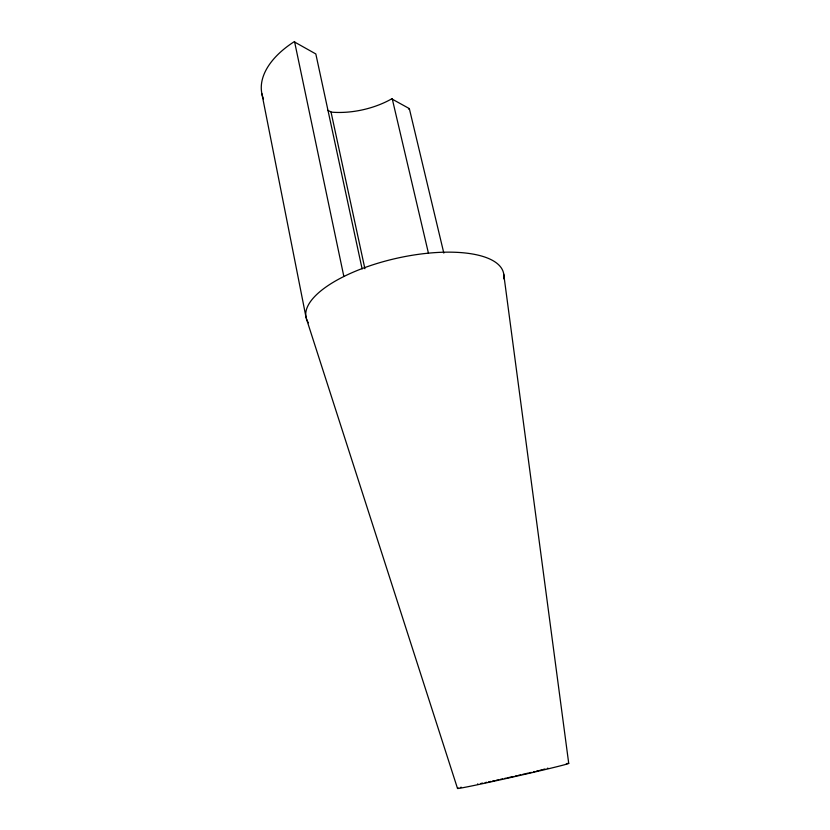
<?xml version="1.0" encoding="UTF-8"?>
<svg xmlns="http://www.w3.org/2000/svg" width="830" height="830" viewBox="0 0 830 830"><rect width="100%" height="100%" fill="white"/><g stroke="black" fill="none" stroke-linecap="round" stroke-linejoin="round"><path stroke-width="1.25" d="M362.119 268.92L315.825 53.95L294.111 41.759A95.118 52.819 -12.7 0 0 263.608 75.395L263.245 76.391A95.118 52.819 -12.7 0 0 263.473 98.946M443.822 253.077L409.335 108.595L391.698 98.863A63.319 35.099 -12.7 0 1 331.637 112.164L327.632 110.317M408.474 109.083L409.335 108.595M494.545 780.646L494.006 780.76A36.219 0.643 -12.7 0 1 492.439 781.092M306.353 318.554L457.517 788.469A57 1.006 -12.7 0 0 513.334 776.922A57 1.006 -12.7 0 0 568.726 763.403L503.717 274.066M392.185 98.573L428.456 253.275M331.046 112.112L364.899 268.733M294.526 41.5L343.859 276.504M261.865 93.655L306.021 317.268M457.517 788.448A57 1.006 -12.7 0 1 458.419 788.064M460.318 787.504A57 1.006 -12.7 0 1 461.283 787.234M566.371 763.631A57 1.006 -12.7 0 1 568.726 763.393M503.665 278.776A101.198 37.858 -12.7 0 0 451.728 252.175A101.198 37.858 -12.7 0 0 344.875 275.996L343.413 276.722A101.198 37.858 -12.7 0 0 309.05 303.759L308.615 304.517A101.198 37.858 -12.7 0 0 307.37 321.023M308.428 322.787A101.198 37.858 -12.7 0 1 307.691 321.615M547.904 768.155A36.219 0.643 -12.7 0 1 547.343 768.331M544.937 769.005A36.219 0.643 -12.7 0 1 543.173 769.472M541.803 769.815A36.219 0.643 -12.7 0 1 539.894 770.292M538.639 770.603A36.219 0.643 -12.7 0 1 536.377 771.153M534.935 771.495A36.219 0.643 -12.7 0 1 533.42 771.859M531.314 772.367A36.219 0.643 -12.7 0 1 529.115 772.886M527.973 773.145A36.219 0.643 -12.7 0 1 525.649 773.695M524.456 773.965A36.219 0.643 -12.7 0 1 522.641 774.39M520.804 774.805A36.219 0.643 -12.7 0 1 518.314 775.376M517.059 775.666A36.219 0.643 -12.7 0 1 515.16 776.102M513.251 776.527A36.219 0.643 -12.7 0 1 510.72 777.098M510.087 777.243A36.219 0.643 -12.7 0 1 507.566 777.803M506.31 778.084A36.219 0.643 -12.7 0 1 504.453 778.488M502.617 778.893A36.219 0.643 -12.7 0 1 500.22 779.422M498.467 779.806A36.219 0.643 -12.7 0 1 496.195 780.293M490.924 781.414A36.219 0.643 -12.7 0 1 488.548 781.912M486.785 782.275A36.219 0.643 -12.7 0 1 485.156 782.607M482.655 783.105A36.219 0.643 -12.7 0 1 480.892 783.437M477.81 783.935A36.219 0.643 -12.7 0 1 477.603 783.935"/></g></svg>
